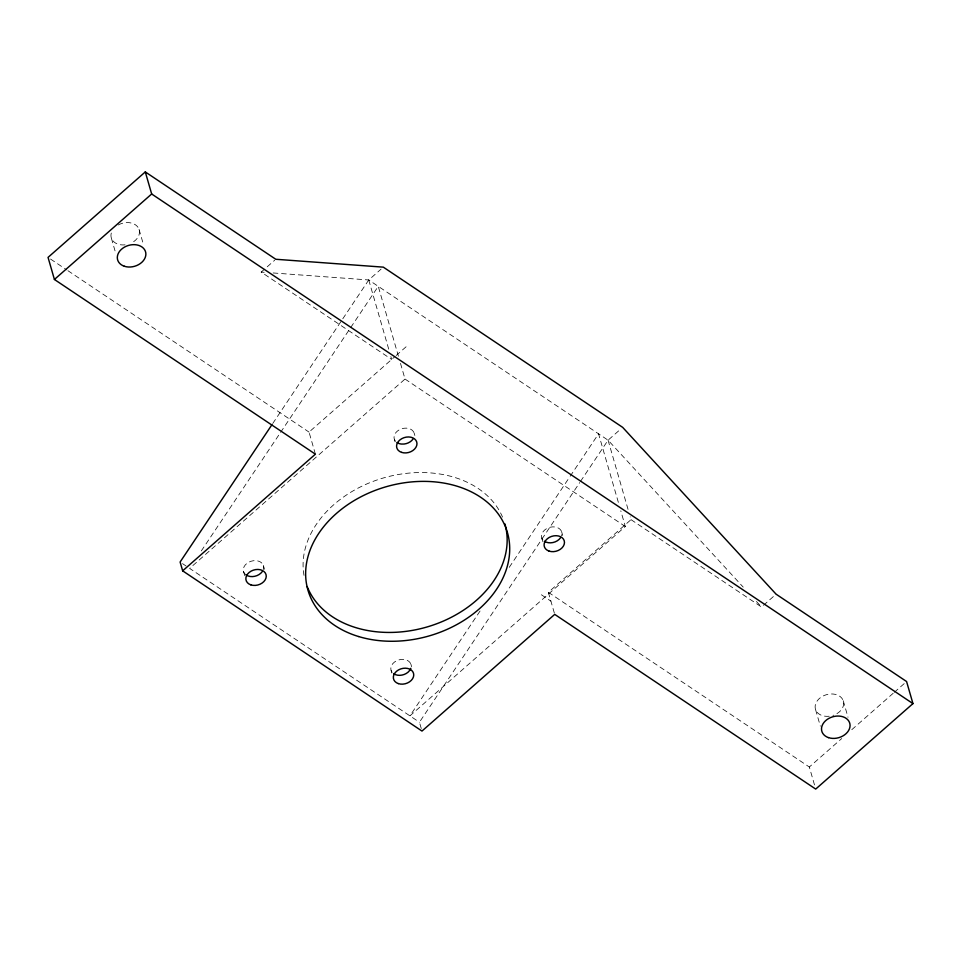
<?xml version="1.0" encoding="UTF-8"?>
<svg xmlns="http://www.w3.org/2000/svg" width="961" height="961" viewBox="0 0 961 961"><rect width="100%" height="100%" fill="white"/><g stroke="black" fill="none" stroke-linecap="round" stroke-linejoin="round"><path stroke-width="0.72" stroke-dasharray="4.8 3.6" d="M272.756 423.489L368.748 279.975L381.085 269.116M201.317 550.917L279.771 433.603M280.612 432.354L349.888 328.77M350.717 327.521L378.262 286.342L398.431 356.231M480.044 611.028L409.927 715.861L625.323 526.52L620.794 510.832M509.246 567.35L569.344 477.485M570.185 476.248L598.559 433.807L619.148 505.126M421.266 728.534L419.44 722.228L579.699 482.614M580.528 481.365L608.073 440.186L620.422 429.327M390.863 356.603L391.68 359.438L261.2 272.095L274.666 260.251M315.4 454.169L309.034 432.102L395.055 356.483M396.172 355.498L406.275 346.621M400.497 363.366L405.025 379.054L189.629 568.395L419.44 722.228M554.341 613.058L548.359 592.312L631.017 519.649L630.2 516.814M631.017 519.649L761.508 607.004L776.092 594.174M814.508 784.945L809.33 767.01L841.752 738.516M851.806 729.675L893.165 693.313M894.283 692.34L904.337 683.499M261.2 272.095L264.179 272.311M273.14 272.96L368.748 279.975L608.073 440.186L743.213 587.111M405.025 379.054L625.323 526.52M50.537 259.062L66.693 269.873M67.931 270.702L309.034 432.102M548.359 592.312L809.33 767.01M541.391 594.763L550.905 601.142M182.494 563.614L186.062 566.005M756.427 601.478L761.508 607.004M843.241 700.725L848.022 717.29M815.565 709.59L820.346 726.144M608.073 440.186L628.554 511.132M561.608 531.685L562.702 535.469M541.836 538.016L542.929 541.8M414.107 432.955L414.84 435.477M368.748 279.975L389.229 350.921M394.346 439.285L395.067 441.808M410.888 664.183L411.608 666.706M391.115 670.514L391.848 673.036M263.386 565.452L264.479 569.236M243.613 571.771L244.707 575.555M139.057 229.343L143.441 244.514M111.38 238.196L115.764 253.368M118.215 224.982A14.535 10.871 -16.1 0 1 137.663 226.832A14.535 10.871 -16.1 0 1 132.234 242.556M125.062 244.839A14.535 10.871 -16.1 0 1 111.464 232.466M829.259 716.233A14.535 10.871 -16.1 0 1 816.526 701.938A14.535 10.871 -16.1 0 1 840.455 696.797A14.535 10.871 -16.1 0 1 832.959 715.44M395.331 441.075A10.379 7.76 -16.1 0 1 399.223 429.843L401.698 428.774A10.379 7.76 -16.1 0 1 414.431 434.961M392.112 672.304A10.379 7.76 -16.1 0 1 398.467 660.003A10.379 7.76 -16.1 0 1 411.2 666.189M542.833 539.806A10.379 7.76 -16.1 0 1 550.509 527.157A10.379 7.76 -16.1 0 1 561.548 535.782M304 575.387A103.824 77.637 -16.1 0 1 382.971 478.085A103.824 77.637 -16.1 0 1 502.519 517.09M246.208 575.026A10.379 7.76 -16.1 0 1 250.965 561.272A10.379 7.76 -16.1 0 1 263.326 569.537"/><path stroke-width="1.44" d="M271.927 424.738L180.115 562.017L182.662 570.846L421.987 731.057L554.725 614.379L815.709 789.077L912.95 703.608L906.583 681.529L776.092 594.174L622.668 427.357L383.331 267.146L275.783 259.266L145.291 171.923L48.05 257.392L54.417 279.471L315.4 454.169L182.662 570.846M54.417 279.471L151.67 193.99L145.291 171.923M151.67 193.99L912.95 703.608M413.014 439.069A10.379 7.76 -16.1 0 1 404.113 444.03L401.482 444.054A10.379 7.76 -16.1 0 1 396.929 442.528M410.827 668.279A10.379 7.76 -16.1 0 1 409.782 670.298L408.137 672.123A10.379 7.76 -16.1 0 1 393.71 673.757M560.503 537.812A10.379 7.76 -16.1 0 1 544.431 541.259M504.921 523.913A103.824 77.637 -16.1 0 1 430.084 626.043A103.824 77.637 -16.1 0 1 307.172 586.558M262.281 571.567A10.379 7.76 -16.1 0 1 246.208 575.026M549.079 551.109A10.379 7.76 -16.1 0 0 564.479 542.533A10.379 7.76 -16.1 0 0 549.272 537.415A10.379 7.76 -16.1 0 0 549.079 551.109M398.347 683.607A10.379 7.76 -16.1 0 0 413.747 675.018A10.379 7.76 -16.1 0 0 398.539 669.901A10.379 7.76 -16.1 0 0 398.347 683.607M401.578 452.379A10.379 7.76 -16.1 0 0 416.978 443.79A10.379 7.76 -16.1 0 0 401.77 438.672A10.379 7.76 -16.1 0 0 401.578 452.379M250.857 584.865A10.379 7.76 -16.1 0 0 266.257 576.288A10.379 7.76 -16.1 0 0 251.037 571.17A10.379 7.76 -16.1 0 0 250.857 584.865M124.317 266.245A14.535 10.871 -16.1 0 0 145.88 254.221A14.535 10.871 -16.1 0 0 124.582 247.061A14.535 10.871 -16.1 0 0 124.317 266.245M828.502 737.628A14.535 10.871 -16.1 0 0 850.065 725.615A14.535 10.871 -16.1 0 0 828.766 718.444A14.535 10.871 -16.1 0 0 828.502 737.628M358.657 636.554A103.824 77.637 -16.1 0 0 509.69 547.145A103.824 77.637 -16.1 0 0 354.669 500.273A103.824 77.637 -16.1 0 0 358.657 636.554"/></g></svg>
